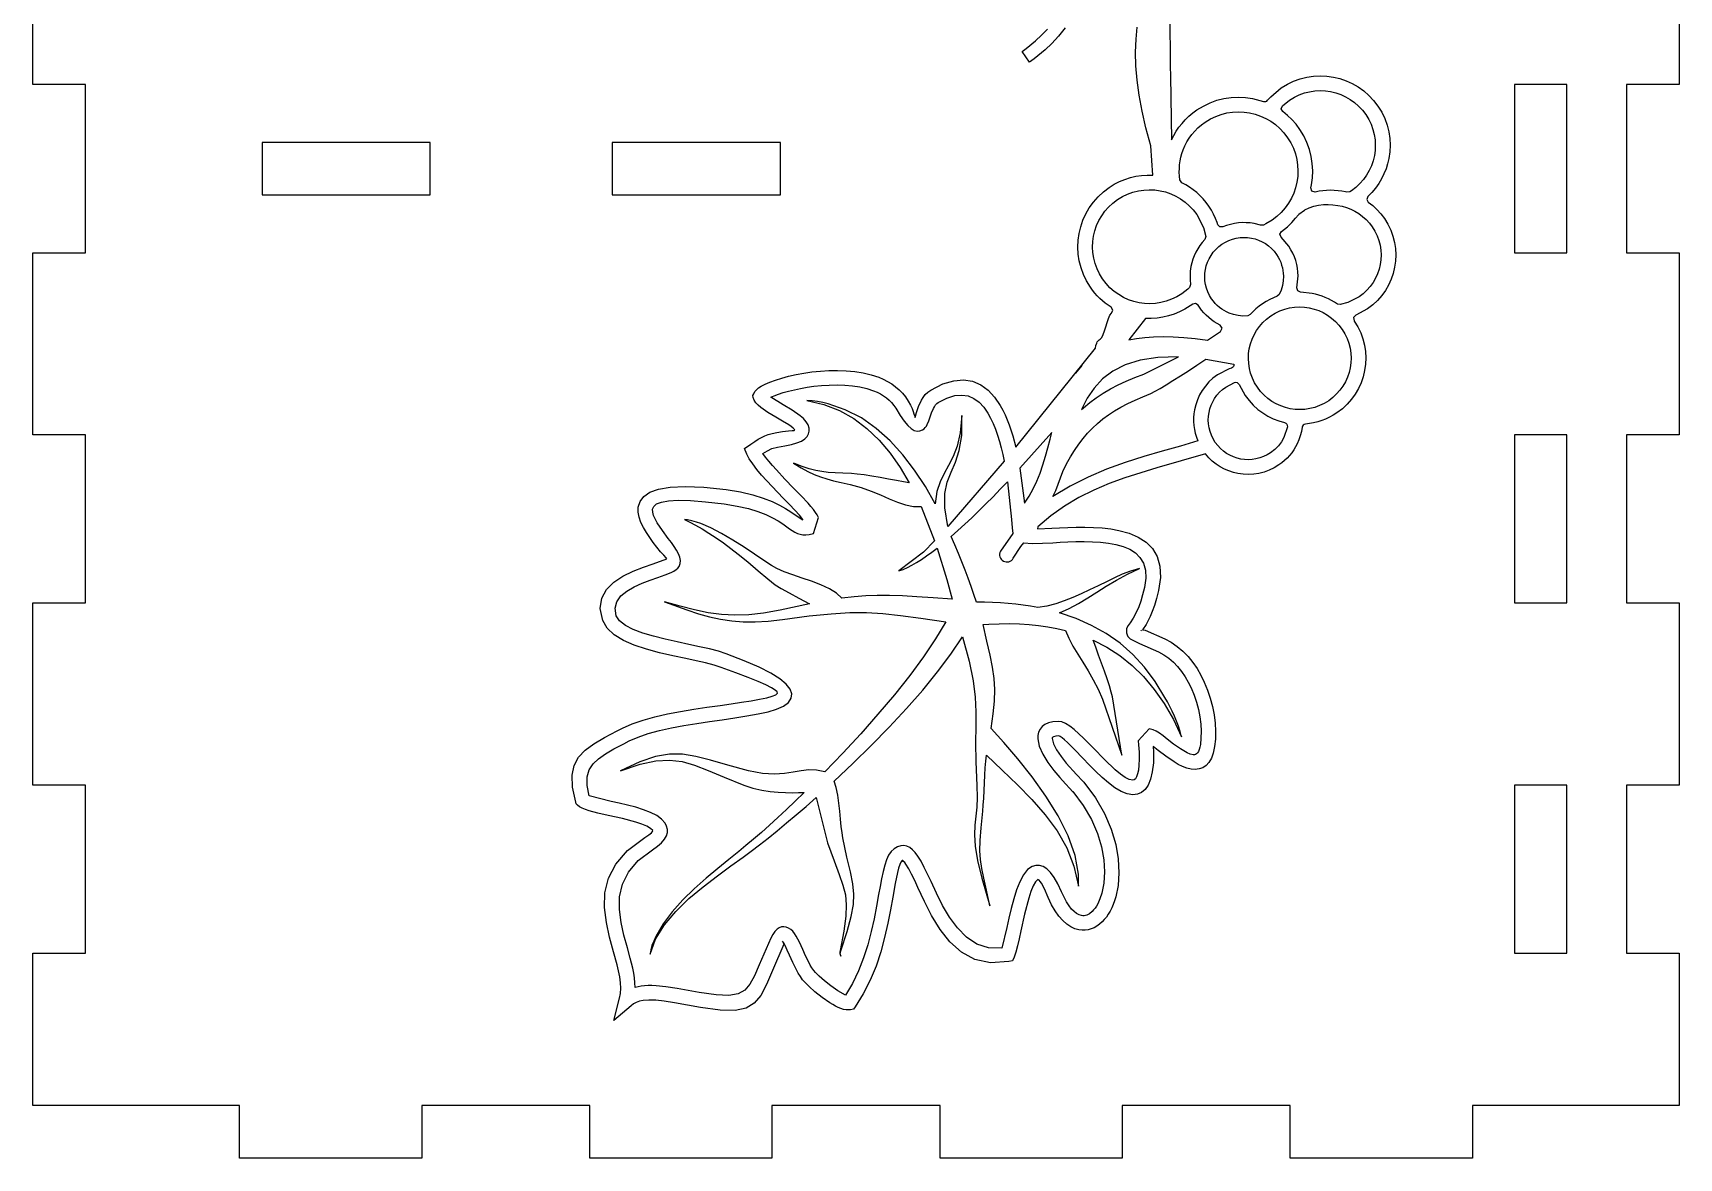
# Model space of a CAD drawing. Extents: x -338 to 50, y -399 to 300.
# Drawn here: x -337.5 to -243.5, y -32.9 to 31.3 of the extents above; entities that cross this region are included whole.
import ezdxf

# ---------------------------------------------------------------- set-up
doc = ezdxf.new("R2010")
doc.units = 0
doc.layers.add('LAYER_1', color=7, linetype='CONTINUOUS')

msp = doc.modelspace()

# ---------------------------------------------------------------- linework, layer by layer
at = {"layer": 'LAYER_1', "color": 250}
for points in [[(-243.5198, 38.7603), (-243.5198, 28.3603), (-246.5198, 28.3603), (-246.5198, 18.7603), (-243.5198, 18.7603), (-243.5198, 8.3603), (-246.5198, 8.3603), (-246.5198, -1.2397), (-243.5198, -1.2397), (-243.5198, -11.6397), (-246.5198, -11.6397), (-246.5198, -21.2397), (-243.5198, -21.2397), (-243.5198, -29.9397), (-255.3198, -29.9397), (-255.3198, -32.9397), (-265.7198, -32.9397), (-265.7198, -29.9397), (-275.3198, -29.9397), (-275.3198, -32.9397), (-285.7198, -32.9397), (-285.7198, -29.9397), (-295.3198, -29.9397), (-295.3198, -32.9397), (-305.7198, -32.9397), (-305.7198, -29.9397), (-315.3198, -29.9397), (-315.3198, -32.9397), (-325.7198, -32.9397), (-325.7198, -29.9397), (-337.5198, -29.9397), (-337.5198, -29.9397), (-337.5198, -21.2397), (-334.5198, -21.2397), (-334.5198, -11.6397), (-337.5198, -11.6397), (-337.5198, -1.2397), (-334.5198, -1.2397), (-334.5198, 8.3603), (-337.5198, 8.3603), (-337.5198, 18.7603), (-334.5198, 18.7603), (-334.5198, 28.3603), (-337.5198, 28.3603), (-337.5198, 38.7603)], [(-272.6042, 31.8228), (-272.5927, 31.199), (-272.5836, 30.5891), (-272.5766, 29.9928), (-272.5708, 29.4096), (-272.5658, 28.8393), (-272.5, 25.2105), (-272.3754, 25.4565), (-272.2344, 25.6948), (-272.0772, 25.9245), (-271.9039, 26.1446), (-271.7147, 26.3543), (-271.5098, 26.5527), (-271.2894, 26.7388), (-271.0537, 26.9117), (-270.6843, 27.1373), (-270.3014, 27.321), (-269.9079, 27.4633), (-269.5069, 27.5648), (-269.1011, 27.626), (-268.6937, 27.6476), (-268.2876, 27.63), (-267.8857, 27.5738), (-267.2506, 27.4021), (-267.1873, 27.3896), (-267.1255, 27.3964), (-267.0686, 27.4214), (-267.02, 27.4638), (-266.8349, 27.6662), (-266.2363, 28.167), (-265.8892, 28.379), (-265.5293, 28.5516), (-265.1596, 28.6854), (-264.7827, 28.7808), (-264.4015, 28.8383), (-264.0187, 28.8586), (-263.6371, 28.842), (-263.2595, 28.7892), (-262.8886, 28.7007), (-262.5273, 28.5769), (-262.1782, 28.4185), (-261.8443, 28.2258), (-261.5281, 27.9996), (-261.2326, 27.7402), (-260.9605, 27.4482), (-260.7146, 27.1242), (-260.5026, 26.7771), (-260.33, 26.4173), (-260.1962, 26.0476), (-260.1008, 25.6707), (-260.0433, 25.2894), (-260.023, 24.9066), (-260.0396, 24.525), (-260.0924, 24.1474), (-260.162, 23.8442), (-260.2551, 23.5469), (-260.3714, 23.2572), (-260.5107, 22.9764), (-260.6726, 22.7062), (-260.8569, 22.448), (-261.0632, 22.2034), (-261.2914, 21.9738), (-261.3583, 21.8055), (-261.2696, 21.6476), (-261.0123, 21.4486), (-260.771, 21.2253), (-260.5477, 20.9778), (-260.3441, 20.7066), (-260.1461, 20.3823), (-259.9848, 20.0462), (-259.8599, 19.7007), (-259.7708, 19.3486), (-259.717, 18.9925), (-259.6981, 18.6348), (-259.7136, 18.2783), (-259.7629, 17.9255), (-259.8456, 17.579), (-259.9612, 17.2414), (-260.1092, 16.9153), (-260.2891, 16.6033), (-260.5005, 16.3079), (-260.7428, 16.0318), (-261.0156, 15.7776), (-261.3183, 15.5479), (-261.9837, 15.1871), (-262.1046, 15.0523), (-262.0759, 14.8734), (-262.0648, 14.8573), (-261.8636, 14.5278), (-261.6997, 14.1862), (-261.5728, 13.8352), (-261.4823, 13.4775), (-261.4276, 13.1156), (-261.4084, 12.7522), (-261.4241, 12.3899), (-261.4742, 12.0315), (-261.5582, 11.6794), (-261.6757, 11.3364), (-261.8261, 11.005), (-262.009, 10.688), (-262.2238, 10.3879), (-262.47, 10.1073), (-262.7471, 9.849), (-263.0547, 9.6156), (-263.2656, 9.4816), (-263.4819, 9.3631), (-263.703, 9.2602), (-263.928, 9.1726), (-264.1563, 9.1002), (-264.3872, 9.0429), (-264.6199, 9.0005), (-264.8538, 8.973), (-264.9235, 8.955), (-264.9811, 8.9163), (-265.0227, 8.8607), (-265.0442, 8.792), (-265.0874, 8.5486), (-265.1496, 8.3092), (-265.2306, 8.0748), (-265.3302, 7.8468), (-265.4219, 7.6724), (-265.5249, 7.5034), (-265.6391, 7.3406), (-265.7643, 7.1844), (-265.9006, 7.0356), (-266.0477, 6.8947), (-266.2055, 6.7623), (-266.3739, 6.639), (-266.646, 6.4728), (-266.928, 6.3376), (-267.2178, 6.2328), (-267.5132, 6.158), (-267.8119, 6.1129), (-268.112, 6.0971), (-268.411, 6.1101), (-268.707, 6.1515), (-268.972, 6.2135), (-269.231, 6.2985), (-269.4823, 6.4061), (-269.7243, 6.536), (-269.9553, 6.6879), (-270.1737, 6.8614), (-270.3779, 7.0563), (-270.5662, 7.2723), (-273.3404, 6.4667), (-274.2504, 6.1954), (-275.1594, 5.9004), (-276.059, 5.5723), (-276.941, 5.2014), (-277.7971, 4.7782), (-278.619, 4.2931), (-279.3985, 3.7366), (-280.1272, 3.0992), (-280.149, 2.984), (-279.3301, 3.0242), (-278.8922, 3.0489), (-278.4285, 3.071), (-277.9462, 3.0861), (-277.4524, 3.0898), (-276.954, 3.0776), (-276.4581, 3.0451), (-275.9718, 2.9878), (-275.5021, 2.9014), (-274.927, 2.7401), (-274.408, 2.5185), (-273.9589, 2.2282), (-273.5934, 1.8612), (-273.3255, 1.4094), (-273.1689, 0.8645), (-273.1374, 0.2184), (-273.2449, -0.537), (-273.3579, -0.9921), (-273.4775, -1.3883), (-273.6006, -1.73), (-273.724, -2.022), (-273.9589, -2.4749), (-274.1569, -2.7838), (-274.008, -2.7856), (-272.8816, -3.284), (-272.5139, -3.486), (-272.1708, -3.7258), (-271.8523, -3.9998), (-271.5585, -4.3043), (-271.2896, -4.6357), (-271.0457, -4.9903), (-270.8268, -5.3646), (-270.6331, -5.7548), (-270.4436, -6.2136), (-270.2868, -6.684), (-270.1627, -7.1605), (-270.0717, -7.6376), (-270.0139, -8.1095), (-269.9895, -8.5707), (-269.9987, -9.0155), (-270.0418, -9.4385), (-270.1182, -9.81), (-270.2262, -10.1119), (-270.363, -10.3488), (-270.5259, -10.5255), (-270.7122, -10.6467), (-270.9192, -10.7171), (-271.1441, -10.7415), (-271.3841, -10.7245), (-271.6256, -10.6691), (-271.8706, -10.5775), (-272.1163, -10.4565), (-272.3599, -10.3132), (-272.8299, -9.9876), (-273.2581, -9.6565), (-273.549, -9.4292), (-273.5238, -9.7467), (-273.5402, -10.366), (-273.5996, -10.8837), (-273.6995, -11.306), (-273.8368, -11.6386), (-274.0088, -11.8876), (-274.2128, -12.0588), (-274.4458, -12.1581), (-274.7051, -12.1916), (-275.0329, -12.1446), (-275.3767, -12.0075), (-275.7328, -11.7948), (-276.0972, -11.521), (-276.4661, -11.2006), (-276.8355, -10.8482), (-277.2016, -10.4783), (-277.5605, -10.1055), (-278.0269, -9.6213), (-278.4354, -9.2135), (-278.6073, -9.0542), (-278.7522, -8.9331), (-278.8657, -8.8565), (-278.9436, -8.8309), (-279.1182, -8.8464), (-279.2341, -8.8775), (-279.2722, -8.8981), (-279.298, -8.9218), (-279.3125, -8.9482), (-279.3164, -8.977), (-279.2436, -9.2787), (-279.0649, -9.6298), (-278.8124, -10.006), (-278.5182, -10.3834), (-277.9334, -11.045), (-277.5679, -11.422), (-277.5126, -11.4797), (-276.848, -12.3726), (-276.3299, -13.2695), (-275.9473, -14.1577), (-275.6894, -15.0244), (-275.5451, -15.8567), (-275.5037, -16.642), (-275.5543, -17.3675), (-275.6859, -18.0203), (-275.7536, -18.2431), (-275.8307, -18.4546), (-275.9168, -18.6542), (-276.0113, -18.8413), (-276.1137, -19.0153), (-276.2234, -19.1755), (-276.3399, -19.3215), (-276.4627, -19.4526), (-276.6098, -19.5837), (-276.7636, -19.695), (-276.9235, -19.7857), (-277.0889, -19.8552), (-277.2592, -19.9028), (-277.4338, -19.9278), (-277.6121, -19.9295), (-277.7936, -19.9072), (-278.0271, -19.8418), (-278.2597, -19.7326), (-278.4897, -19.5781), (-278.7152, -19.3766), (-278.9346, -19.1264), (-279.1462, -18.8259), (-279.3481, -18.4735), (-279.5388, -18.0674), (-279.762, -17.5693), (-279.9321, -17.2453), (-279.999, -17.1424), (-280.0547, -17.0757), (-280.1, -17.0427), (-280.1354, -17.0409), (-280.2695, -17.16), (-280.401, -17.3891), (-280.5295, -17.7083), (-280.6544, -18.0977), (-280.8908, -19.0074), (-281.1059, -19.9591), (-281.2071, -20.4139), (-281.3045, -20.8267), (-281.4004, -21.1833), (-281.4971, -21.4698), (-281.5788, -21.6758), (-281.7952, -21.7208), (-282.8315, -21.7989), (-283.7266, -21.6046), (-284.4957, -21.1874), (-285.154, -20.5969), (-285.7169, -19.8829), (-286.1995, -19.0949), (-286.6172, -18.2825), (-286.9852, -17.4955), (-287.1688, -17.0984), (-287.3427, -16.7368), (-287.5081, -16.422), (-287.6666, -16.1653), (-287.7392, -16.0656), (-287.7995, -15.9946), (-287.8463, -15.9561), (-287.8786, -15.9539), (-287.9502, -16.0372), (-288.0186, -16.1814), (-288.0848, -16.3814), (-288.1499, -16.632), (-288.2814, -17.2651), (-288.4219, -18.0397), (-288.5525, -18.7619), (-288.7037, -19.532), (-288.8851, -20.3347), (-289.1061, -21.1548), (-289.3762, -21.9771), (-289.7049, -22.7864), (-290.1016, -23.5675), (-290.5758, -24.3052), (-290.6688, -24.4331), (-290.825, -24.4657), (-290.9535, -24.4801), (-291.0901, -24.4729), (-291.2336, -24.4459), (-291.3828, -24.4011), (-291.5364, -24.3402), (-291.6931, -24.2651), (-291.8517, -24.1777), (-292.011, -24.0797), (-292.4501, -23.7696), (-292.862, -23.4381), (-293.2031, -23.1361), (-293.4301, -22.9145), (-293.5671, -22.7549), (-293.6948, -22.5787), (-293.8142, -22.3892), (-293.926, -22.1898), (-294.1309, -21.7744), (-294.3166, -21.3594), (-294.4494, -21.0593), (-294.5663, -20.806), (-294.6605, -20.6258), (-294.7249, -20.5452), (-294.6998, -20.5909), (-294.6354, -20.7335), (-295.2881, -22.2193), (-295.6369, -23.0322), (-295.9629, -23.6551), (-296.3275, -24.0999), (-296.7922, -24.3788), (-297.4186, -24.5038), (-298.268, -24.4868), (-299.4019, -24.34), (-300.882, -24.0753), (-301.4662, -23.9777), (-301.9498, -23.9253), (-302.3451, -23.9135), (-302.6643, -23.9376), (-302.8876, -23.9845), (-303.0702, -24.0525), (-303.2218, -24.138), (-303.3525, -24.237), (-304.3559, -25.0862), (-304.0151, -23.8158), (-303.9635, -23.5369), (-303.9494, -23.2389), (-303.9677, -22.924), (-304.0132, -22.5939), (-304.1653, -21.896), (-304.3647, -21.1609), (-304.5897, -20.3309), (-304.7764, -19.4866), (-304.88, -18.6371), (-304.8555, -17.7916), (-304.6581, -16.9591), (-304.2429, -16.1487), (-303.5651, -15.3695), (-302.5798, -14.6306), (-302.3506, -14.4811), (-302.2039, -14.3691), (-302.131, -14.2909), (-302.1229, -14.2426), (-302.2515, -14.1146), (-302.4649, -13.9923), (-302.7479, -13.8757), (-303.0853, -13.7645), (-303.8626, -13.558), (-304.6752, -13.3718), (-305.2549, -13.2394), (-305.7594, -13.1062), (-305.9735, -13.0359), (-306.1571, -12.9614), (-306.3059, -12.8815), (-306.4162, -12.7947), (-306.4902, -12.7199), (-306.5196, -12.6144), (-306.7013, -11.7687), (-306.7316, -11.0783), (-306.618, -10.5139), (-306.3678, -10.0457), (-305.9887, -9.6445), (-305.488, -9.2806), (-304.8733, -8.9247), (-304.1519, -8.5471), (-303.8483, -8.3897), (-303.2996, -8.1428), (-302.6808, -7.9281), (-302.0059, -7.7415), (-301.2892, -7.5791), (-300.5447, -7.4367), (-299.7865, -7.3105), (-299.0287, -7.1963), (-298.2855, -7.0902), (-297.6501, -6.9999), (-297.0524, -6.9123), (-296.5057, -6.8264), (-296.023, -6.7414), (-295.6174, -6.6565), (-295.3019, -6.5708), (-295.0897, -6.4833), (-294.9938, -6.3934), (-295.0151, -6.3177), (-295.1301, -6.2158), (-295.3465, -6.0851), (-295.6718, -5.9234), (-296.1136, -5.7281), (-296.6794, -5.497), (-297.3768, -5.2276), (-298.2134, -4.9175), (-298.6203, -4.7888), (-299.1046, -4.6646), (-299.6479, -4.5419), (-300.2324, -4.4175), (-300.986, -4.2563), (-301.7462, -4.0801), (-302.487, -3.8807), (-303.1822, -3.65), (-303.8055, -3.3798), (-304.331, -3.062), (-304.7323, -2.6886), (-304.9835, -2.2513), (-305.1233, -1.5525), (-305.0346, -0.961), (-304.7603, -0.4652), (-304.343, -0.053), (-303.8254, 0.2875), (-303.2504, 0.5681), (-302.6605, 0.8007), (-302.0986, 0.9972), (-301.3239, 1.2757), (-301.3598, 1.3459), (-301.4883, 1.4837), (-301.6772, 1.686), (-301.8942, 1.9494), (-302.0946, 2.2176), (-302.2948, 2.4957), (-302.4852, 2.7811), (-302.6561, 3.071), (-302.7977, 3.3627), (-302.9004, 3.6534), (-302.9544, 3.9404), (-302.95, 4.221), (-302.8514, 4.5507), (-302.6366, 4.8392), (-302.2884, 5.0781), (-301.7895, 5.2589), (-301.1228, 5.3731), (-300.2709, 5.4124), (-299.2167, 5.3682), (-297.943, 5.2321), (-297.1189, 5.0976), (-296.414, 4.9351), (-295.8158, 4.752), (-295.3119, 4.5556), (-294.89, 4.3531), (-294.5377, 4.1519), (-294.2425, 3.9593), (-293.992, 3.7825), (-293.5589, 3.512), (-293.553, 3.5315), (-293.7472, 3.7689), (-294.0105, 4.0585), (-294.3254, 4.3885), (-294.6741, 4.747), (-295.3072, 5.402), (-295.9134, 6.065), (-296.1837, 6.3874), (-296.4201, 6.6972), (-296.6135, 6.9897), (-296.7548, 7.2599), (-296.8903, 7.5709), (-296.5279, 7.8197), (-296.2996, 7.9755), (-296.101, 8.105), (-295.9173, 8.212), (-295.734, 8.3006), (-295.5363, 8.3749), (-295.3097, 8.4388), (-295.0395, 8.4963), (-294.711, 8.5514), (-294.3834, 8.592), (-294.1639, 8.6067), (-294.0415, 8.6109), (-294.005, 8.6203), (-294.0359, 8.6738), (-294.1105, 8.7443), (-294.2221, 8.8289), (-294.3642, 8.9252), (-294.7128, 9.1418), (-295.1029, 9.3727), (-295.5533, 9.643), (-295.9465, 9.9134), (-296.1077, 10.0509), (-296.2379, 10.1913), (-296.3313, 10.3354), (-296.3826, 10.4842), (-296.4043, 10.6004), (-296.3623, 10.7087), (-296.2998, 10.8255), (-296.2057, 10.9377), (-296.0815, 11.0446), (-295.929, 11.1453), (-295.7085, 11.26), (-295.4364, 11.3761), (-295.1184, 11.4909), (-294.76, 11.6018), (-294.3667, 11.7058), (-293.9442, 11.8004), (-293.4979, 11.8827), (-293.0334, 11.95), (-292.5531, 12.0001), (-292.0631, 12.0304), (-291.5688, 12.0381), (-291.0755, 12.0207), (-290.5886, 11.9753), (-290.1133, 11.8994), (-289.655, 11.7902), (-289.2191, 11.6451), (-288.9595, 11.5347), (-288.7116, 11.4087), (-288.4767, 11.2664), (-288.256, 11.1072), (-288.0506, 10.9305), (-287.8618, 10.7357), (-287.6907, 10.5222), (-287.5386, 10.2892), (-287.4122, 10.057), (-287.3204, 9.8583), (-287.2567, 9.6928), (-287.2145, 9.5604), (-287.1875, 9.461), (-287.1691, 9.3944), (-287.1527, 9.3605), (-287.1319, 9.359), (-287.0646, 9.6406), (-286.947, 9.9818), (-286.789, 10.3314), (-286.6864, 10.4988), (-286.5637, 10.6555), (-286.4175, 10.7975), (-286.2445, 10.9204), (-285.5628, 11.264), (-284.9399, 11.4528), (-284.3732, 11.4992), (-283.8597, 11.4154), (-283.3967, 11.214), (-282.9814, 10.9072), (-282.6109, 10.5074), (-282.2824, 10.0271), (-282.1399, 9.772), (-282.0074, 9.5019), (-281.8843, 9.2185), (-281.7703, 8.9235), (-281.5679, 8.3049), (-281.3971, 7.6593), (-276.8378, 13.3138), (-276.8154, 13.4613), (-276.7725, 13.6013), (-276.7396, 13.6654), (-276.6971, 13.7239), (-276.6434, 13.7757), (-276.5772, 13.8194), (-276.483, 13.9161), (-276.4005, 14.0823), (-276.3259, 14.296), (-276.2553, 14.5352), (-276.1848, 14.7778), (-276.1106, 15.002), (-276.0288, 15.1855), (-275.9354, 15.3065), (-275.8588, 15.4817), (-275.9559, 15.6466), (-276.1238, 15.7595), (-276.2867, 15.8812), (-276.4442, 16.0116), (-276.5959, 16.1508), (-276.7414, 16.2985), (-276.8803, 16.4549), (-277.0124, 16.6196), (-277.1371, 16.7928), (-277.3557, 17.1507), (-277.5336, 17.5216), (-277.6715, 17.9028), (-277.7698, 18.2913), (-277.8291, 18.6843), (-277.85, 19.0789), (-277.8329, 19.4722), (-277.7785, 19.8615), (-277.6872, 20.2438), (-277.5596, 20.6163), (-277.3963, 20.9762), (-277.1977, 21.3205), (-276.9645, 21.6464), (-276.6971, 21.951), (-276.3962, 22.2315), (-276.0622, 22.485), (-275.7714, 22.6663), (-275.4716, 22.8205), (-275.1642, 22.9479), (-274.851, 23.0488), (-274.5333, 23.1235), (-274.2128, 23.1724), (-273.8911, 23.1956), (-273.5696, 23.1935), (-273.6825, 24.8728), (-273.962, 25.8852), (-274.1837, 26.8459), (-274.3506, 27.7568), (-274.4656, 28.6201), (-274.5317, 29.4379), (-274.5516, 30.2124), (-274.5284, 30.9457), (-274.465, 31.6398)], [(-278.5796, 31.6015), (-278.9532, 31.1342), (-279.3442, 30.7147), (-279.7254, 30.3518), (-280.3498, 29.8302), (-280.6092, 29.6389), (-281.037, 30.2513), (-280.8104, 30.4175), (-280.264, 30.8666), (-279.9297, 31.1765), (-279.5859, 31.5322)]]:
    msp.add_lwpolyline(points, dxfattribs=at)
at = {"layer": 'LAYER_1', "color": 20}
for points in [[(-252.9198, 18.7603), (-249.9198, 18.7603), (-249.9198, 28.3603), (-252.9198, 28.3603), (-252.9198, 18.7603), (-252.9198, 18.7603)], [(-324.4342, 22.0603), (-314.8343, 22.0603), (-314.8343, 25.0603), (-324.4342, 25.0603), (-324.4342, 22.0603), (-324.4342, 22.0603)], [(-304.4342, 22.0603), (-294.8342, 22.0603), (-294.8342, 25.0603), (-304.4342, 25.0603), (-304.4342, 22.0603), (-304.4342, 22.0603)], [(-252.9198, -1.2397), (-249.9198, -1.2397), (-249.9198, 8.3603), (-252.9198, 8.3603), (-252.9198, -1.2397), (-252.9198, -1.2397)], [(-252.9198, -21.2397), (-249.9198, -21.2397), (-249.9198, -11.6397), (-252.9198, -11.6397), (-252.9198, -21.2397), (-252.9198, -21.2397)]]:
    msp.add_lwpolyline(points, close=True, dxfattribs=at)
at = {"layer": 'LAYER_1', "color": 250}
for points in [[(-266.1733, 27.1382), (-265.762, 27.4718), (-265.4883, 27.6389), (-265.2047, 27.775), (-264.9132, 27.8805), (-264.6162, 27.9557), (-264.3157, 28.001), (-264.014, 28.017), (-263.7132, 28.0039), (-263.4156, 27.9623), (-263.1233, 27.8925), (-262.8385, 27.795), (-262.5634, 27.6701), (-262.3002, 27.5183), (-262.051, 27.34), (-261.818, 27.1355), (-261.6036, 26.9053), (-261.4097, 26.6499), (-261.2426, 26.3763), (-261.1065, 26.0926), (-261.0011, 25.8012), (-260.9259, 25.5042), (-260.8805, 25.2037), (-260.8646, 24.9019), (-260.8776, 24.6011), (-260.9192, 24.3035), (-260.989, 24.0112), (-261.0865, 23.7264), (-261.2114, 23.4513), (-261.3632, 23.1881), (-261.5416, 22.9389), (-261.746, 22.7059), (-261.9762, 22.4915), (-262.2316, 22.2976), (-262.3236, 22.2365), (-262.4896, 22.2097), (-262.5645, 22.228), (-262.7771, 22.2713), (-262.9919, 22.3021), (-263.2083, 22.3204), (-263.4258, 22.3261), (-263.6437, 22.319), (-263.8615, 22.299), (-264.0785, 22.2661), (-264.2942, 22.2201), (-264.4919, 22.2746), (-264.5493, 22.4716), (-264.5153, 22.634), (-264.4591, 23.0359), (-264.4415, 23.442), (-264.463, 23.8494), (-264.5242, 24.2551), (-264.6257, 24.6561), (-264.7681, 25.0496), (-264.9518, 25.4325), (-265.1774, 25.802), (-265.3934, 26.0916), (-265.6291, 26.3576), (-265.8828, 26.5997), (-266.1527, 26.8175), (-266.2374, 26.973), (-266.1733, 27.1382)], [(-269.8555, 20.3586), (-269.8957, 20.4768), (-269.9907, 20.7188), (-270.1014, 20.9556), (-270.2277, 21.1863), (-270.3699, 21.4101), (-270.5278, 21.6262), (-270.697, 21.8291), (-270.8768, 22.0185), (-271.0665, 22.1944), (-271.2653, 22.3566), (-271.4724, 22.5049), (-271.6872, 22.6393), (-271.9089, 22.7595), (-272.0225, 22.9165), (-272.0477, 23.1343), (-272.0588, 23.3526), (-272.0558, 23.5706), (-272.0389, 23.7876), (-272.0082, 24.0029), (-271.9639, 24.2157), (-271.906, 24.4254), (-271.8348, 24.6313), (-271.737, 24.8612), (-271.6218, 25.0842), (-271.4896, 25.2992), (-271.3405, 25.5051), (-271.1748, 25.7009), (-270.9925, 25.8854), (-270.794, 26.0576), (-270.5794, 26.2165), (-270.2835, 26.3973), (-269.9767, 26.5444), (-269.6615, 26.6584), (-269.3403, 26.7398), (-269.0153, 26.7888), (-268.689, 26.8061), (-268.3637, 26.792), (-268.0419, 26.747), (-267.7258, 26.6715), (-267.4178, 26.566), (-267.1202, 26.431), (-266.8355, 26.2668), (-266.566, 26.0739), (-266.3141, 25.8528), (-266.0821, 25.6038), (-265.8725, 25.3276), (-265.6917, 25.0317), (-265.5446, 24.7249), (-265.4306, 24.4098), (-265.3493, 24.0885), (-265.3002, 23.7636), (-265.283, 23.4373), (-265.2971, 23.112), (-265.3421, 22.7902), (-265.4176, 22.4741), (-265.523, 22.1661), (-265.6581, 21.8685), (-265.8223, 21.5838), (-266.0152, 21.3143), (-266.2363, 21.0624), (-266.4852, 20.8304), (-266.7614, 20.6208), (-267.1123, 20.4103), (-267.2595, 20.3379), (-267.4124, 20.3285), (-267.7869, 20.4238), (-268.0094, 20.4575), (-268.2341, 20.475), (-268.4598, 20.4761), (-268.6858, 20.4607), (-268.9109, 20.4285), (-269.1344, 20.3794), (-269.3552, 20.3132), (-269.5724, 20.2298), (-269.7424, 20.2317), (-269.8555, 20.3586)], [(-271.4772, 16.7727), (-271.5698, 16.686), (-271.9192, 16.413), (-272.2036, 16.2393), (-272.4983, 16.0979), (-272.8012, 15.9883), (-273.1099, 15.9102), (-273.4222, 15.863), (-273.7357, 15.8464), (-274.0482, 15.86), (-274.3575, 15.9032), (-274.6612, 15.9757), (-274.9572, 16.0771), (-275.2431, 16.2069), (-275.5166, 16.3647), (-275.7756, 16.55), (-276.0176, 16.7625), (-276.2405, 17.0017), (-276.442, 17.2671), (-276.6157, 17.5515), (-276.757, 17.8462), (-276.8666, 18.1491), (-276.9447, 18.4578), (-276.9919, 18.77), (-277.0085, 19.0836), (-276.9949, 19.3961), (-276.9517, 19.7054), (-276.8792, 20.0091), (-276.7778, 20.3051), (-276.648, 20.591), (-276.4903, 20.8645), (-276.3049, 21.1235), (-276.0925, 21.3655), (-275.8533, 21.5884), (-275.5879, 21.7898), (-275.3035, 21.9635), (-275.0088, 22.1049), (-274.7059, 22.2145), (-274.3972, 22.2926), (-274.0849, 22.3398), (-273.7714, 22.3564), (-273.4589, 22.3428), (-273.1496, 22.2996), (-272.8458, 22.2271), (-272.5499, 22.1257), (-272.264, 21.9959), (-271.9904, 21.8381), (-271.7314, 21.6528), (-271.4894, 21.4404), (-271.2665, 21.2012), (-271.0651, 20.9358), (-270.685, 20.193), (-270.5503, 19.6931), (-270.6043, 19.5103), (-270.7524, 19.3418), (-270.8867, 19.1645), (-271.007, 18.9792), (-271.1131, 18.7869), (-271.2049, 18.5882), (-271.2822, 18.3842), (-271.3449, 18.1757), (-271.3927, 17.9635), (-271.4295, 17.7133), (-271.4457, 17.4606), (-271.4412, 17.2067), (-271.4158, 16.9531), (-271.4772, 16.7727)], [(-265.3397, 16.7568), (-265.2739, 17.4371), (-265.2848, 17.6568), (-265.3115, 17.876), (-265.354, 18.0937), (-265.4125, 18.3091), (-265.4871, 18.5214), (-265.5782, 18.7296), (-265.6857, 18.9329), (-265.8099, 19.1304), (-266.2482, 19.6432), (-266.3141, 19.811), (-266.2258, 19.9682), (-266.0451, 20.1038), (-265.8866, 20.2368), (-265.7477, 20.3664), (-265.6259, 20.4914), (-265.4227, 20.7236), (-265.2561, 20.9251), (-265.2243, 20.9556), (-264.9118, 21.1974), (-264.8849, 21.2151), (-264.6367, 21.3319), (-264.3761, 21.4176), (-264.1067, 21.4745), (-263.8322, 21.505), (-263.5561, 21.5114), (-263.282, 21.4961), (-263.0136, 21.4615), (-262.7544, 21.4099), (-262.5046, 21.3394), (-262.2616, 21.2463), (-262.0269, 21.131), (-261.8024, 20.9938), (-261.5897, 20.835), (-261.3905, 20.6549), (-261.2064, 20.4539), (-261.0392, 20.2323), (-260.886, 19.9815), (-260.7613, 19.7215), (-260.6647, 19.4543), (-260.5958, 19.182), (-260.5542, 18.9066), (-260.5396, 18.6301), (-260.5515, 18.3544), (-260.5897, 18.0816), (-260.6536, 17.8137), (-260.743, 17.5526), (-260.8575, 17.3005), (-260.9966, 17.0592), (-261.1601, 16.8308), (-261.3475, 16.6173), (-261.5585, 16.4207), (-261.7926, 16.243), (-262.4269, 15.9161), (-262.8645, 15.7939), (-263.0249, 15.8278), (-263.1927, 15.938), (-263.3654, 16.0386), (-263.5426, 16.1297), (-263.7238, 16.211), (-263.9087, 16.2826), (-264.0967, 16.3442), (-264.2875, 16.396), (-264.4806, 16.4377), (-265.1365, 16.5032), (-265.298, 16.582), (-265.3397, 16.7568)], [(-268.1509, 15.1539), (-268.4218, 15.1453), (-268.6909, 15.1692), (-268.955, 15.2249), (-269.211, 15.3119), (-269.3562, 15.3774), (-269.4971, 15.4534), (-269.6328, 15.5399), (-269.763, 15.6368), (-269.8868, 15.7439), (-270.0037, 15.861), (-270.113, 15.9882), (-270.2142, 16.1253), (-270.334, 16.3214), (-270.4316, 16.5248), (-270.5072, 16.7337), (-270.5611, 16.9467), (-270.5936, 17.1621), (-270.6051, 17.3784), (-270.5957, 17.594), (-270.5659, 17.8073), (-270.5159, 18.0168), (-270.4459, 18.221), (-270.3564, 18.4182), (-270.2476, 18.6069), (-270.1197, 18.7856), (-269.9732, 18.9526), (-269.8082, 19.1063), (-269.6251, 19.2453), (-269.4289, 19.3651), (-269.2256, 19.4626), (-269.0166, 19.5382), (-268.8037, 19.5921), (-268.5882, 19.6246), (-268.3719, 19.6361), (-268.1563, 19.6268), (-267.943, 19.597), (-267.7335, 19.5469), (-267.5293, 19.477), (-267.3321, 19.3874), (-267.1434, 19.2786), (-266.9647, 19.1507), (-266.7978, 19.0042), (-266.644, 18.8392), (-266.505, 18.6561), (-266.4143, 18.5119), (-266.3357, 18.3637), (-266.2693, 18.2121), (-266.2147, 18.0578), (-266.172, 17.9013), (-266.141, 17.7433), (-266.1215, 17.5845), (-266.1135, 17.4254), (-266.1259, 17.1552), (-266.1704, 16.8889), (-266.2463, 16.6297), (-266.353, 16.3806), (-266.4691, 16.2772), (-266.6847, 16.1911), (-266.8965, 16.0908), (-267.104, 15.9761), (-267.3064, 15.8471), (-267.5004, 15.7056), (-267.6828, 15.5543), (-267.8535, 15.3936), (-268.0123, 15.2243), (-268.1509, 15.1539)], [(-274.9433, 13.7878), (-274.5025, 13.8681), (-274.0301, 13.9264), (-273.5248, 13.9617), (-272.9851, 13.9731), (-272.4097, 13.9599), (-271.7972, 13.921), (-271.1463, 13.8555), (-270.4557, 13.7627), (-269.6993, 14.2617), (-269.6093, 14.4502), (-269.7261, 14.6234), (-269.8969, 14.7142), (-270.0624, 14.8161), (-270.2219, 14.9287), (-270.3748, 15.0522), (-270.5206, 15.1862), (-270.6587, 15.3308), (-270.7885, 15.4857), (-270.9094, 15.651), (-270.9867, 15.77), (-271.1269, 15.8662), (-271.2925, 15.8273), (-271.4449, 15.7178), (-271.7412, 15.5333), (-272.0469, 15.377), (-272.3604, 15.2484), (-272.6799, 15.1473), (-273.0039, 15.0734), (-273.3307, 15.0264), (-273.6586, 15.0059), (-273.9861, 15.0117), (-274.9433, 13.7878)], [(-264.6368, 15.6109), (-264.3633, 15.5456), (-264.0969, 15.4544), (-263.8394, 15.3375), (-263.5931, 15.1955), (-263.36, 15.0286), (-263.1421, 14.8373), (-262.9414, 14.6219), (-262.76, 14.3829), (-262.6036, 14.1269), (-262.4763, 13.8615), (-262.3777, 13.5888), (-262.3073, 13.3109), (-262.2649, 13.0298), (-262.2499, 12.7475), (-262.2621, 12.4661), (-262.3011, 12.1876), (-262.3664, 11.9141), (-262.4576, 11.6477), (-262.5745, 11.3902), (-262.7165, 11.1439), (-262.8834, 10.9108), (-263.0747, 10.6929), (-263.29, 10.4922), (-263.529, 10.3108), (-263.785, 10.1544), (-264.0504, 10.0271), (-264.3231, 9.9285), (-264.601, 9.8581), (-264.8822, 9.8157), (-265.1645, 9.8007), (-265.4459, 9.8129), (-265.7243, 9.8519), (-265.9978, 9.9172), (-266.2642, 10.0084), (-266.5217, 10.1253), (-266.768, 10.2673), (-267.0011, 10.4342), (-267.219, 10.6255), (-267.4197, 10.8408), (-267.6011, 11.0798), (-267.7575, 11.3358), (-267.8848, 11.6012), (-267.9834, 11.8739), (-268.0538, 12.1518), (-268.0963, 12.433), (-268.1112, 12.7153), (-268.099, 12.9967), (-268.0601, 13.2751), (-267.9948, 13.5486), (-267.9036, 13.8151), (-267.7867, 14.0725), (-267.6446, 14.3188), (-267.4777, 14.552), (-267.2864, 14.7699), (-267.0711, 14.9706), (-266.8321, 15.1519), (-266.5761, 15.3083), (-266.3107, 15.4357), (-266.038, 15.5343), (-265.7601, 15.6047), (-265.4789, 15.6471), (-265.1966, 15.6621), (-264.9153, 15.6499), (-264.6368, 15.6109)], [(-273.6814, 10.7231), (-273.679, 10.7243), (-273.4445, 10.8494), (-273.1537, 11.0155), (-272.8121, 11.2191), (-272.4254, 11.4568), (-271.9991, 11.7251), (-271.5388, 12.0203), (-271.0501, 12.3392), (-270.5386, 12.678), (-268.9389, 12.4049), (-268.938, 12.3947), (-268.9437, 12.3229), (-268.9718, 12.2594), (-269.0193, 12.2088), (-269.0832, 12.1757), (-269.2101, 12.1319), (-269.8844, 11.7841), (-270.1383, 11.5913), (-270.3672, 11.3781), (-270.5704, 11.1464), (-270.7478, 10.8987), (-270.8987, 10.6369), (-271.0229, 10.3633), (-271.1199, 10.0801), (-271.1893, 9.7895), (-271.2229, 9.5683), (-271.2407, 9.345), (-271.2424, 9.1205), (-271.228, 8.8959), (-271.1971, 8.6719), (-271.1496, 8.4495), (-271.0855, 8.2297), (-271.0044, 8.0133), (-271.9966, 7.7203), (-273.0278, 7.4257), (-274.0845, 7.1152), (-275.1531, 6.7748), (-276.22, 6.3905), (-277.2719, 5.9483), (-278.295, 5.4339), (-279.276, 4.8335), (-279.1147, 5.1854), (-278.9686, 5.5436), (-278.8354, 5.9072), (-278.7133, 6.275), (-278.4956, 6.6992), (-278.272, 7.0974), (-278.0412, 7.4709), (-277.8018, 7.8208), (-277.5527, 8.1485), (-277.2925, 8.4551), (-277.0198, 8.7419), (-276.7334, 9.0102), (-276.4266, 9.2655), (-276.1011, 9.5061), (-275.7554, 9.7333), (-275.3882, 9.9483), (-274.9982, 10.1525), (-274.584, 10.3472), (-274.1443, 10.5335), (-273.6777, 10.7129), (-273.6814, 10.7231)], [(-277.629, 12.3157), (-277.9777, 11.8779), (-277.629, 12.3157)], [(-274.0868, 11.8288), (-272.1108, 12.81), (-273.2929, 12.7813), (-274.3011, 12.6294), (-275.1522, 12.3663), (-275.8627, 12.0041), (-276.4494, 11.5551), (-276.9291, 11.0314), (-277.3183, 10.445), (-277.6339, 9.8082), (-277.5256, 9.9056), (-277.1727, 10.2), (-276.801, 10.4762), (-276.409, 10.7356), (-275.9949, 10.9796), (-275.5573, 11.2095), (-275.0945, 11.4267), (-274.6049, 11.6327), (-274.0868, 11.8288)], [(-265.8894, 8.8199), (-266.0853, 8.2146), (-266.2276, 7.9647), (-266.4025, 7.7324), (-266.6096, 7.521), (-266.8482, 7.3342), (-267.0468, 7.2129), (-267.2526, 7.1141), (-267.4641, 7.0376), (-267.6797, 6.9831), (-267.8978, 6.9502), (-268.1167, 6.9386), (-268.3349, 6.9481), (-268.5509, 6.9783), (-268.763, 7.0289), (-268.9697, 7.0997), (-269.1693, 7.1903), (-269.3603, 7.3004), (-269.5412, 7.4299), (-269.7102, 7.5782), (-269.8658, 7.7452), (-270.0065, 7.9306), (-270.1278, 8.1292), (-270.2266, 8.335), (-270.3031, 8.5465), (-270.3576, 8.7621), (-270.3906, 8.9802), (-270.4021, 9.1992), (-270.3927, 9.4174), (-270.3625, 9.6334), (-270.3119, 9.8455), (-270.2411, 10.0521), (-270.1505, 10.2517), (-270.0403, 10.4428), (-269.9109, 10.6236), (-269.7625, 10.7926), (-269.5955, 10.9482), (-269.4101, 11.0889), (-268.9126, 11.3467), (-268.831, 11.3603), (-268.754, 11.3438), (-268.6889, 11.3006), (-268.6433, 11.2342), (-268.2963, 10.6055), (-268.0774, 10.3153), (-267.8364, 10.0521), (-267.5754, 9.8161), (-267.2967, 9.6079), (-267.0024, 9.4278), (-266.6948, 9.2763), (-266.376, 9.1538), (-266.0483, 9.0607), (-265.975, 9.0277), (-265.921, 8.9719), (-265.8909, 8.9002), (-265.8894, 8.8199)], [(-282.0647, 6.8549), (-285.2765, 3.1313), (-285.4523, 4.199), (-285.4448, 5.0121), (-285.3063, 5.6582), (-285.0888, 6.2252), (-284.8448, 6.8008), (-284.6262, 7.4726), (-284.4854, 8.3285), (-284.4745, 9.4561), (-284.5723, 8.4793), (-284.7497, 7.7194), (-284.9802, 7.1177), (-285.2369, 6.6155), (-285.4932, 6.154), (-285.7224, 5.6745), (-285.8977, 5.1183), (-285.9925, 4.4268), (-286.5589, 5.4115), (-287.1764, 6.3494), (-287.8477, 7.225), (-288.5757, 8.023), (-289.3634, 8.7277), (-290.2136, 9.3239), (-291.1291, 9.796), (-292.1129, 10.1287), (-292.4167, 10.2086), (-292.721, 10.268), (-293.0249, 10.3054), (-293.3275, 10.3194), (-292.3613, 10.1017), (-291.4694, 9.7542), (-290.6481, 9.2889), (-289.8939, 8.7181), (-289.2035, 8.054), (-288.5732, 7.3088), (-287.9996, 6.4947), (-287.4792, 5.6239), (-287.812, 5.678), (-288.2145, 5.75), (-288.6634, 5.8326), (-289.1353, 5.9185), (-289.6068, 6.0004), (-290.0546, 6.0709), (-290.4552, 6.1228), (-290.7854, 6.1487), (-291.281, 6.1673), (-291.7139, 6.1884), (-292.1027, 6.2183), (-292.4658, 6.2636), (-292.8217, 6.3307), (-293.1889, 6.426), (-293.5858, 6.556), (-294.031, 6.7272), (-294.0862, 6.7498), (-293.6567, 6.4831), (-293.2701, 6.2694), (-292.9086, 6.0983), (-292.5544, 5.9594), (-292.1897, 5.8424), (-291.7967, 5.7369), (-291.3576, 5.6326), (-290.8546, 5.5191), (-290.2327, 5.3501), (-289.6587, 5.147), (-289.1251, 4.9286), (-288.6244, 4.7136), (-288.1492, 4.5207), (-287.6919, 4.3687), (-287.2452, 4.2764), (-286.8016, 4.2626), (-286.0297, 2.3157), (-286.6612, 1.6643), (-288.0689, 0.5867), (-287.8348, 0.6711), (-287.5883, 0.78), (-287.33, 0.9126), (-287.0605, 1.0678), (-286.7807, 1.2445), (-286.491, 1.4417), (-286.1922, 1.6585), (-285.885, 1.8937), (-285.3334, 0.09), (-285.0362, -1.0201), (-286.1122, -0.9469), (-287.0485, -0.8865), (-287.8735, -0.842), (-288.6158, -0.8165), (-289.3037, -0.8131), (-289.9658, -0.8351), (-290.6306, -0.8855), (-291.3265, -0.9675), (-291.6313, -0.6774), (-292.0408, -0.4255), (-292.5251, -0.2039), (-293.0547, -0.0049), (-293.5999, 0.1794), (-294.131, 0.3568), (-294.6183, 0.5351), (-295.0322, 0.7221), (-295.3394, 0.906), (-295.7751, 1.1914), (-296.309, 1.5473), (-296.9106, 1.9429), (-297.5496, 2.3472), (-298.1954, 2.7293), (-298.8178, 3.0583), (-299.3863, 3.3033), (-299.6201, 3.3796), (-299.889, 3.453), (-300.1387, 3.506), (-300.315, 3.5208), (-300.0162, 3.3813), (-299.6795, 3.2036), (-299.3116, 2.9916), (-298.9193, 2.7492), (-298.5093, 2.4803), (-298.0882, 2.1887), (-297.6629, 1.8783), (-297.2401, 1.553), (-296.6979, 1.1062), (-296.1083, 0.6023), (-295.5589, 0.1359), (-295.1369, -0.1984), (-294.8002, -0.4087), (-294.3332, -0.6646), (-293.7773, -0.9598), (-293.1736, -1.2878), (-294.8582, -1.6449), (-295.7926, -1.821), (-296.6436, -1.9187), (-297.4373, -1.9435), (-298.1995, -1.901), (-298.9563, -1.7967), (-299.7338, -1.6363), (-300.5578, -1.4254), (-301.4544, -1.1695), (-300.1769, -1.6403), (-299.5135, -1.8564), (-298.8761, -2.0333), (-298.2492, -2.1692), (-297.617, -2.2628), (-296.964, -2.3124), (-296.2746, -2.3165), (-295.5331, -2.2734), (-294.7239, -2.1817), (-293.1923, -1.983), (-291.9407, -1.8523), (-290.8814, -1.7866), (-289.9267, -1.7827), (-288.9888, -1.8378), (-287.98, -1.9485), (-286.8127, -2.112), (-285.3991, -2.3251), (-285.9734, -3.2903), (-286.6642, -4.3147), (-287.4546, -5.3837), (-288.3274, -6.4827), (-289.2657, -7.5972), (-290.2523, -8.7127), (-291.2702, -9.8147), (-292.3023, -10.8885), (-292.7746, -10.7835), (-293.2142, -10.7747), (-293.6477, -10.8278), (-294.102, -10.9084), (-294.6035, -10.9823), (-295.1789, -11.015), (-295.8549, -10.9722), (-296.6582, -10.8197), (-297.8475, -10.5014), (-298.829, -10.221), (-299.6671, -10.005), (-300.4261, -9.8799), (-301.1703, -9.872), (-301.9643, -10.008), (-302.8723, -10.3142), (-303.9588, -10.8171), (-302.8495, -10.4497), (-301.9407, -10.2533), (-301.1651, -10.2095), (-300.455, -10.3), (-299.743, -10.5064), (-298.9615, -10.8105), (-298.0431, -11.1939), (-296.9202, -11.6383), (-296.4055, -11.8069), (-295.9064, -11.9263), (-295.4271, -12.0048), (-294.9719, -12.0503), (-294.5452, -12.0709), (-294.1512, -12.0746), (-293.7943, -12.0696), (-293.4787, -12.0638), (-293.9876, -12.5568), (-294.4887, -13.033), (-294.9799, -13.4905), (-295.4589, -13.9275), (-295.9237, -14.3422), (-296.3719, -14.7327), (-296.8016, -15.0971), (-297.2105, -15.4336), (-297.7805, -15.8897), (-298.4146, -16.3994), (-299.084, -16.9574), (-299.7597, -17.5586), (-300.4128, -18.1978), (-301.0143, -18.8699), (-301.5354, -19.5697), (-301.9472, -20.292), (-302.073, -20.5489), (-302.1712, -20.8007), (-302.24, -21.0468), (-302.2772, -21.2863), (-301.9642, -20.4418), (-301.4591, -19.6297), (-300.8079, -18.8557), (-300.0565, -18.1255), (-299.2509, -17.4449), (-298.437, -16.8195), (-297.6607, -16.2552), (-296.968, -15.7575), (-296.5138, -15.4212), (-296.0353, -15.0557), (-295.5351, -14.6627), (-295.0157, -14.2442), (-294.4799, -13.8021), (-293.93, -13.3382), (-293.3688, -12.8545), (-292.7988, -12.3528), (-292.1426, -14.9375), (-291.7726, -15.9584), (-291.4788, -16.7374), (-291.2631, -17.3595), (-291.1274, -17.9098), (-291.0736, -18.4733), (-291.1037, -19.1351), (-291.2195, -19.9801), (-291.4229, -21.0935), (-291.4379, -21.1864), (-291.4387, -21.2557), (-291.4245, -21.323), (-291.3941, -21.4096), (-291.4116, -21.3243), (-291.4169, -21.2591), (-291.4077, -21.1937), (-291.382, -21.1078), (-291.0218, -19.9988), (-290.788, -19.1451), (-290.6668, -18.4623), (-290.6446, -17.866), (-290.7076, -17.2718), (-290.8422, -16.5953), (-291.0347, -15.7522), (-291.2714, -14.6581), (-291.3173, -14.3673), (-291.3579, -14.0017), (-291.3981, -13.5822), (-291.4427, -13.1299), (-291.4966, -12.6658), (-291.5646, -12.2111), (-291.6517, -11.7867), (-291.7625, -11.4136), (-290.6986, -10.4121), (-289.6454, -9.3796), (-288.6189, -8.3276), (-287.6348, -7.2679), (-286.7092, -6.2119), (-285.8579, -5.1715), (-285.0969, -4.158), (-284.442, -3.1832), (-284.0616, -4.5713), (-283.8296, -5.6868), (-283.7113, -6.6192), (-283.6723, -7.4583), (-283.6778, -8.2933), (-283.6934, -9.214), (-283.6844, -10.3098), (-283.6163, -11.6703), (-283.5968, -12.3448), (-283.6274, -12.9105), (-283.6808, -13.4197), (-283.7301, -13.925), (-283.7479, -14.4788), (-283.7074, -15.1334), (-283.5812, -15.9413), (-283.3423, -16.9549), (-282.8761, -18.5329), (-283.0661, -17.6498), (-283.2187, -16.9616), (-283.3327, -16.4005), (-283.407, -15.899), (-283.4406, -15.3893), (-283.4324, -14.8039), (-283.3813, -14.0749), (-283.2861, -13.1349), (-283.2538, -12.7819), (-283.2273, -12.3838), (-283.2043, -11.9564), (-283.1829, -11.5153), (-283.1609, -11.0761), (-283.1361, -10.6546), (-283.1066, -10.2663), (-283.0701, -9.927), (-282.1751, -10.779), (-281.3012, -11.6183), (-280.472, -12.4632), (-279.7111, -13.3323), (-279.0421, -14.2438), (-278.4887, -15.2164), (-278.0744, -16.2684), (-277.8228, -17.4182), (-277.8224, -16.7271), (-277.9982, -15.6614), (-278.3993, -14.5422), (-278.977, -13.4001), (-279.6822, -12.2656), (-280.466, -11.1693), (-281.2794, -10.1419), (-282.0736, -9.2137), (-282.7995, -8.4155), (-282.6786, -7.5764), (-282.613, -6.8488), (-282.6006, -6.1906), (-282.6394, -5.5601), (-282.7271, -4.9152), (-282.8619, -4.2143), (-283.0416, -3.4153), (-283.264, -2.4763), (-282.9361, -2.4542), (-282.3415, -2.4285), (-281.7599, -2.4221), (-281.1915, -2.4353), (-280.6363, -2.4687), (-280.0943, -2.5226), (-279.5655, -2.5973), (-279.05, -2.6933), (-278.5479, -2.811), (-278.3639, -3.253), (-278.1306, -3.7006), (-277.8613, -4.1581), (-277.5692, -4.6295), (-277.2676, -5.1189), (-276.9697, -5.6304), (-276.6888, -6.1683), (-276.4381, -6.7365), (-275.3422, -9.9254), (-275.8778, -6.5963), (-275.9459, -6.3262), (-276.0502, -5.9816), (-276.1826, -5.5805), (-276.3349, -5.1411), (-276.4989, -4.6814), (-276.6663, -4.2196), (-276.829, -3.7736), (-276.9787, -3.3616), (-276.1921, -3.7652), (-275.4492, -4.246), (-274.7502, -4.8065), (-274.0955, -5.4488), (-273.4852, -6.1752), (-272.9196, -6.988), (-272.3989, -7.8894), (-271.9234, -8.8818), (-272.0131, -8.5763), (-272.1119, -8.2779), (-272.2197, -7.9868), (-272.3363, -7.7027), (-272.4615, -7.4256), (-272.5951, -7.1553), (-272.7368, -6.892), (-272.8866, -6.6353), (-273.4382, -5.724), (-274.0492, -4.9072), (-274.7184, -4.1815), (-275.4445, -3.5437), (-276.2265, -2.9904), (-277.063, -2.5182), (-277.9528, -2.1238), (-278.8948, -1.8039), (-278.3384, -1.5483), (-277.8088, -1.2631), (-277.2905, -0.9544), (-276.7681, -0.6283), (-276.2263, -0.2907), (-275.6495, 0.0523), (-275.0223, 0.3945), (-274.3293, 0.73), (-274.8391, 0.5807), (-275.315, 0.4016), (-275.7618, 0.1986), (-276.1845, -0.022), (-276.6902, -0.2626), (-277.1813, -0.4994), (-277.6635, -0.7262), (-278.1425, -0.9372), (-278.6238, -1.1265), (-279.1131, -1.2881), (-279.616, -1.4161), (-280.1382, -1.5046), (-280.5496, -1.4315), (-280.9688, -1.3686), (-281.3955, -1.3159), (-281.8297, -1.273), (-282.2714, -1.2397), (-282.7205, -1.2159), (-283.1769, -1.2014), (-283.6405, -1.1959), (-283.7928, -0.7516), (-283.9525, -0.297), (-284.1198, 0.1663), (-284.295, 0.6369), (-284.4783, 1.113), (-284.6702, 1.5931), (-284.8708, 2.0757), (-285.0805, 2.5591), (-284.6974, 2.8971), (-284.3072, 3.2534), (-283.9108, 3.6263), (-283.5092, 4.0143), (-283.1035, 4.4158), (-282.6946, 4.8293), (-282.2836, 5.2532), (-281.8715, 5.6859), (-281.642, 3.5259), (-281.6003, 3.0452), (-281.5693, 2.7217), (-282.2673, 1.7118), (-282.3, 1.6348), (-282.3163, 1.5553), (-282.3167, 1.4755), (-282.302, 1.3976), (-282.2727, 1.324), (-282.2296, 1.2568), (-282.1733, 1.1984), (-282.1044, 1.1509), (-282.0274, 1.1181), (-281.9479, 1.1018), (-281.868, 1.1014), (-281.7902, 1.1161), (-281.7165, 1.1454), (-281.6493, 1.1885), (-281.5909, 1.2449), (-281.5434, 1.3138), (-281.1018, 1.9775), (-280.9404, 2.1914), (-280.4524, 2.1569), (-279.2806, 2.2016), (-278.8615, 2.2253), (-278.4186, 2.2466), (-277.9593, 2.2616), (-277.4912, 2.2662), (-277.0218, 2.2562), (-276.5585, 2.2276), (-276.1088, 2.1764), (-275.6803, 2.0983), (-275.2657, 1.9823), (-274.8913, 1.8233), (-274.5671, 1.6154), (-274.3032, 1.3529), (-274.1093, 1.0301), (-273.9956, 0.641), (-273.9718, 0.18), (-274.048, -0.3588), (-274.1534, -0.7822), (-274.2645, -1.1464), (-274.3779, -1.4563), (-274.4907, -1.717), (-274.7015, -2.1114), (-274.8717, -2.3701), (-274.9737, -2.5222), (-275.0455, -2.6578), (-275.068, -2.7251), (-275.0805, -2.7951), (-275.0823, -2.87), (-275.0726, -2.9521), (-275.0443, -3.0576), (-275.0005, -3.1462), (-274.9397, -3.2218), (-274.8602, -3.2886), (-274.6387, -3.4113), (-274.3232, -3.5464), (-273.2375, -4.0283), (-272.9381, -4.1936), (-272.6577, -4.3918), (-272.3964, -4.6196), (-272.1545, -4.874), (-271.932, -5.1519), (-271.7291, -5.4502), (-271.546, -5.7658), (-271.3828, -6.0955), (-271.2154, -6.5001), (-271.0767, -6.9139), (-270.9668, -7.3323), (-270.886, -7.7502), (-270.8343, -8.1628), (-270.812, -8.5652), (-270.8194, -8.9526), (-270.8565, -9.3199), (-270.8866, -9.4832), (-270.924, -9.6169), (-270.9681, -9.7231), (-271.0182, -9.8037), (-271.0737, -9.8606), (-271.1338, -9.896), (-271.1979, -9.9117), (-271.2654, -9.9098), (-271.4304, -9.8684), (-271.609, -9.7942), (-271.7974, -9.6935), (-271.9915, -9.5725), (-272.3817, -9.2945), (-272.7481, -9.0099), (-272.9822, -8.8272), (-273.1939, -8.6726), (-273.3835, -8.5564), (-273.5513, -8.4888), (-273.7881, -8.4285), (-274.412, -9.106), (-274.3876, -9.3351), (-274.3464, -9.7563), (-274.3497, -10.1657), (-274.367, -10.5078), (-274.3974, -10.7867), (-274.4401, -11.0062), (-274.4941, -11.1702), (-274.5585, -11.2827), (-274.6323, -11.3477), (-274.7148, -11.369), (-274.9182, -11.327), (-275.1566, -11.2062), (-275.4236, -11.0192), (-275.7128, -10.7788), (-276.3325, -10.1885), (-276.9643, -9.5371), (-277.5337, -8.9517), (-278.0645, -8.4597), (-278.3125, -8.2684), (-278.5475, -8.1238), (-278.7682, -8.034), (-278.9735, -8.0068), (-279.2754, -8.0347), (-279.5273, -8.0948), (-279.732, -8.1849), (-279.892, -8.3027), (-280.0102, -8.4461), (-280.0892, -8.6127), (-280.1317, -8.8004), (-280.1405, -9.007), (-280.0555, -9.4234), (-279.851, -9.8771), (-279.5634, -10.3436), (-279.229, -10.7981), (-278.8842, -11.2161), (-278.5654, -11.5727), (-278.3088, -11.8435), (-278.1509, -12.0036), (-278.1456, -12.0074), (-277.5474, -12.8085), (-277.0798, -13.6097), (-276.7334, -14.3999), (-276.4983, -15.1682), (-276.365, -15.9037), (-276.3237, -16.5953), (-276.3649, -17.232), (-276.4788, -17.803), (-276.5873, -18.1329), (-276.7188, -18.4222), (-276.7922, -18.5505), (-276.8703, -18.6674), (-276.9526, -18.7724), (-277.0388, -18.865), (-277.183, -18.9842), (-277.3329, -19.0645), (-277.4093, -19.0891), (-277.4862, -19.103), (-277.5633, -19.1057), (-277.6404, -19.097), (-277.7792, -19.0547), (-277.9209, -18.9789), (-278.0645, -18.8682), (-278.2092, -18.7213), (-278.3541, -18.5368), (-278.4983, -18.3134), (-278.641, -18.0498), (-278.7813, -17.7447), (-278.9948, -17.2877), (-279.2076, -16.9186), (-279.4196, -16.6327), (-279.6304, -16.4252), (-279.8399, -16.2912), (-280.0478, -16.2262), (-280.254, -16.2252), (-280.4581, -16.2835), (-280.724, -16.4679), (-280.9591, -16.7669), (-281.167, -17.1594), (-281.3508, -17.6241), (-281.5138, -18.1399), (-281.6595, -18.6855), (-281.7911, -19.2399), (-281.912, -19.7817), (-282.1909, -20.9528), (-282.9554, -20.9402), (-283.6277, -20.7181), (-284.2168, -20.3251), (-284.732, -19.7999), (-285.1824, -19.1812), (-285.5772, -18.5079), (-285.9254, -17.8184), (-286.2363, -17.1517), (-286.4322, -16.7283), (-286.6203, -16.339), (-286.8045, -15.9922), (-286.9889, -15.6964), (-287.1394, -15.4986), (-287.2933, -15.3367), (-287.4518, -15.2133), (-287.6157, -15.1315), (-287.7862, -15.094), (-287.9643, -15.1038), (-288.1511, -15.1635), (-288.3475, -15.2762), (-288.5133, -15.4307), (-288.6549, -15.6426), (-288.7766, -15.9079), (-288.8826, -16.2227), (-288.9769, -16.5829), (-289.064, -16.9846), (-289.1478, -17.4239), (-289.2328, -17.8967), (-289.353, -18.5625), (-289.4908, -19.2707), (-289.6538, -20.0075), (-289.8497, -20.7591), (-290.0861, -21.5116), (-290.3706, -22.2512), (-290.7108, -22.9641), (-291.1143, -23.6365), (-291.566, -23.3861), (-291.9572, -23.1099), (-292.3241, -22.8146), (-292.6279, -22.5457), (-292.83, -22.3484), (-292.9335, -22.2259), (-293.0333, -22.084), (-293.1294, -21.9262), (-293.2221, -21.7563), (-293.3978, -21.3944), (-293.5615, -21.0274), (-293.7451, -20.6195), (-293.9314, -20.2631), (-294.03, -20.1118), (-294.1348, -19.9824), (-294.2475, -19.8779), (-294.37, -19.8014), (-294.5091, -19.7491), (-294.6445, -19.7283), (-294.7761, -19.7412), (-294.904, -19.7896), (-295.0282, -19.8758), (-295.1488, -20.0017), (-295.2657, -20.1693), (-295.379, -20.3808), (-296.0497, -21.901), (-296.3198, -22.5285), (-296.5764, -23.0084), (-296.8712, -23.3494), (-297.2561, -23.5597), (-297.7826, -23.648), (-298.5024, -23.6227), (-299.4672, -23.4923), (-300.7288, -23.2652), (-301.3832, -23.1573), (-301.9351, -23.1011), (-302.1765, -23.0907), (-302.397, -23.0912), (-302.5983, -23.1019), (-302.7819, -23.1222), (-303.1259, -23.1945), (-303.1399, -22.9268), (-303.1702, -22.6546), (-303.2147, -22.3782), (-303.2711, -22.0978), (-303.4109, -21.5254), (-303.5719, -20.9392), (-303.7682, -20.2163), (-303.9326, -19.4819), (-304.0275, -18.7449), (-304.0154, -18.0141), (-303.8587, -17.2984), (-303.5198, -16.6066), (-302.9612, -15.9475), (-302.1452, -15.3301), (-301.8522, -15.1291), (-301.6238, -14.9312), (-301.4567, -14.7362), (-301.3476, -14.5443), (-301.293, -14.3555), (-301.2897, -14.1699), (-301.3343, -13.9873), (-301.4234, -13.808), (-301.6203, -13.5816), (-301.9019, -13.3815), (-302.2527, -13.2049), (-302.6571, -13.0488), (-303.0993, -12.91), (-303.5638, -12.7858), (-304.0349, -12.673), (-304.497, -12.5688), (-305.7641, -12.2516), (-305.8687, -11.6637), (-305.8623, -11.1781), (-305.7499, -10.7745), (-305.5366, -10.4328), (-305.2274, -10.1327), (-304.8274, -9.8542), (-304.3417, -9.5771), (-303.7753, -9.2811), (-303.4684, -9.1229), (-302.9626, -8.897), (-302.383, -8.699), (-301.7441, -8.5255), (-301.0604, -8.3731), (-300.3465, -8.2384), (-299.6167, -8.1178), (-298.8857, -8.0081), (-298.1678, -7.9057), (-297.4351, -7.8008), (-296.7442, -7.6939), (-296.1083, -7.579), (-295.5407, -7.4502), (-295.0546, -7.3014), (-294.6633, -7.1266), (-294.38, -6.9198), (-294.2181, -6.675), (-294.1861, -6.4218), (-294.2766, -6.1547), (-294.4992, -5.8715), (-294.8635, -5.5702), (-295.3793, -5.2487), (-296.0562, -4.9048), (-296.9038, -4.5365), (-297.9318, -4.1417), (-298.3757, -4.0002), (-298.8888, -3.8675), (-299.456, -3.7388), (-300.0621, -3.6097), (-300.7366, -3.466), (-301.4158, -3.3124), (-302.0751, -3.1453), (-302.6896, -2.9609), (-303.2348, -2.7555), (-303.686, -2.5256), (-304.0183, -2.2673), (-304.2073, -1.9771), (-304.2762, -1.545), (-304.1767, -1.1685), (-303.9408, -0.8424), (-303.6005, -0.5616), (-303.1876, -0.3206), (-302.7342, -0.1143), (-302.272, 0.0626), (-301.8331, 0.2154), (-301.4193, 0.3603), (-301.0682, 0.5043), (-300.9212, 0.5808), (-300.7959, 0.6626), (-300.6944, 0.7518), (-300.6186, 0.8502), (-300.5517, 1.016), (-300.5397, 1.1916), (-300.5757, 1.3767), (-300.6529, 1.5713), (-300.7643, 1.7753), (-300.9033, 1.9888), (-301.0628, 2.2115), (-301.2361, 2.4434), (-301.5671, 2.8909), (-301.8681, 3.3432), (-301.9882, 3.5594), (-302.0777, 3.7628), (-302.129, 3.9487), (-302.1344, 4.1125), (-302.0671, 4.2767), (-301.9024, 4.415), (-301.6256, 4.5222), (-301.2222, 4.5934), (-300.6776, 4.6235), (-299.9774, 4.6074), (-299.1069, 4.5401), (-298.0516, 4.4166), (-297.3002, 4.2943), (-296.6588, 4.1475), (-296.1159, 3.9826), (-295.66, 3.8061), (-295.2793, 3.6244), (-294.9623, 3.444), (-294.6974, 3.2715), (-294.4731, 3.1132), (-294.3092, 2.9966), (-294.1554, 2.8931), (-294.0072, 2.8048), (-293.8598, 2.7341), (-293.7085, 2.6832), (-293.5487, 2.6545), (-293.3756, 2.6502), (-293.1846, 2.6726), (-292.9379, 2.7174), (-292.66, 3.6418), (-292.7423, 3.7925), (-292.83, 3.9334), (-292.9472, 4.0918), (-293.0906, 4.2662), (-293.2567, 4.455), (-293.6441, 4.869), (-294.0825, 5.3209), (-294.5818, 5.8356), (-295.0687, 6.3542), (-295.2942, 6.6066), (-295.5005, 6.85), (-295.6825, 7.0808), (-295.8347, 7.2959), (-295.574, 7.4561), (-295.3173, 7.5726), (-295.0074, 7.6612), (-294.5872, 7.7375), (-294.2052, 7.8101), (-293.8901, 7.9001), (-293.6381, 8.0064), (-293.4455, 8.1279), (-293.3082, 8.2635), (-293.2227, 8.4122), (-293.1849, 8.5728), (-293.1911, 8.7442), (-293.2493, 8.9304), (-293.3604, 9.11), (-293.5165, 9.2835), (-293.7093, 9.4517), (-294.1726, 9.7743), (-294.6852, 10.0827), (-295.387, 10.5022), (-295.1855, 10.5921), (-294.9466, 10.6824), (-294.6738, 10.7712), (-294.3707, 10.8567), (-294.041, 10.9373), (-293.6883, 11.0111), (-293.3162, 11.0764), (-292.9283, 11.1314), (-292.4923, 11.1773), (-292.0489, 11.2057), (-291.6033, 11.2142), (-291.1603, 11.2005), (-290.7251, 11.1622), (-290.3025, 11.0969), (-289.8977, 11.0022), (-289.5155, 10.8757), (-289.3168, 10.7916), (-289.1277, 10.6967), (-288.9493, 10.5904), (-288.7825, 10.4724), (-288.6281, 10.3423), (-288.4873, 10.1996), (-288.3609, 10.044), (-288.2498, 9.875), (-287.997, 9.4662), (-287.7673, 9.1415), (-287.5579, 8.8953), (-287.3661, 8.7221), (-287.1889, 8.6164), (-287.0237, 8.5724), (-286.8675, 8.5847), (-286.7177, 8.6477), (-286.6339, 8.7067), (-286.5624, 8.7769), (-286.5014, 8.8573), (-286.4488, 8.9472), (-286.3606, 9.1519), (-286.2818, 9.3841), (-286.2013, 9.6219), (-286.1034, 9.8591), (-286.0454, 9.968), (-285.9802, 10.0654), (-285.9067, 10.1476), (-285.824, 10.2107), (-285.3331, 10.4591), (-284.8856, 10.5975), (-284.4792, 10.6344), (-284.112, 10.5788), (-283.7818, 10.4394), (-283.4864, 10.2251), (-283.2239, 9.9445), (-282.9921, 9.6066), (-282.8351, 9.3202), (-282.6911, 9.0114), (-282.5594, 8.6833), (-282.4396, 8.3387), (-282.3308, 7.9806), (-282.2325, 7.612), (-282.144, 7.2358), (-282.0647, 6.8549)], [(-281.1558, 6.4541), (-280.8991, 4.4509), (-280.6307, 4.8509), (-280.3965, 5.2749), (-280.1916, 5.719), (-280.0113, 6.1794), (-279.8508, 6.6523), (-279.7054, 7.1339), (-279.5703, 7.6203), (-279.4406, 8.1079), (-279.3409, 8.4841), (-281.1558, 6.4541)], [(-274.2636, -2.7921), (-274.2413, -2.8076), (-274.2234, -2.8343), (-274.2618, -2.8023), (-274.2636, -2.7921)], [(-274.2636, -2.7921), (-274.2413, -2.8076), (-274.2636, -2.7921)]]:
    msp.add_lwpolyline(points, close=True, dxfattribs=at)

doc.saveas('drawing.dxf')
